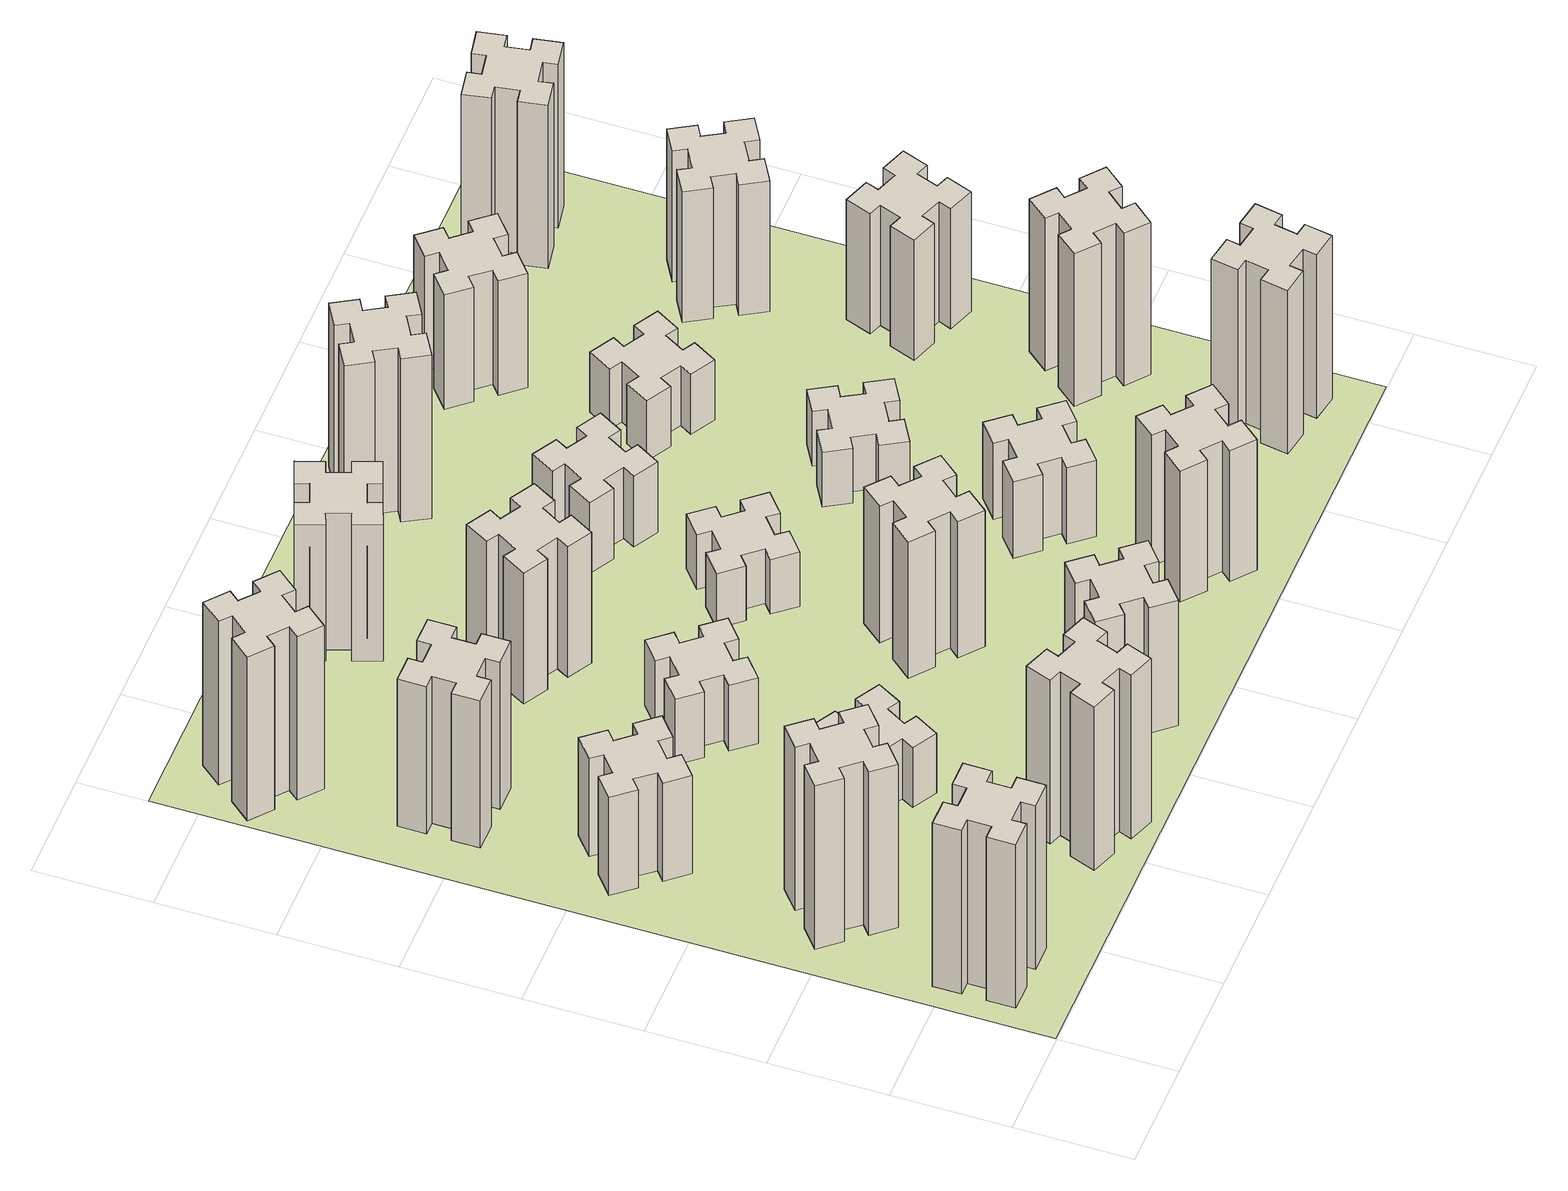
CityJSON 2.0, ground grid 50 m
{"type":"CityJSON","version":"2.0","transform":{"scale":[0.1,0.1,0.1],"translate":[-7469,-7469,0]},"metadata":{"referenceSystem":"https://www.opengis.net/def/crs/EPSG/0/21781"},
"CityObjects":{
"building1":{"type":"Building","attributes":{"class":"1000","function":"1000","usage":"1000","yearOfConstruction":2016,"roofType":"1000","measuredHeight":90,"storeysAboveGround":30,"storeysBelowGround":0},"geometry":[{"type":"Solid","lod":"1","boundaries":[[[[0,1,2,3,4,5,6,7,8,9,10,11,12,13,14,15,16,17,18,19]],[[17,16,20,21]],[[16,15,22,20]],[[15,14,23,22]],[[14,13,24,23]],[[13,12,25,24]],[[12,11,26,25]],[[11,10,27,26]],[[10,9,28,27]],[[9,8,29,28]],[[8,7,30,29]],[[7,6,31,30]],[[6,5,32,31]],[[5,4,33,32]],[[4,3,34,33]],[[3,2,35,34]],[[2,1,36,35]],[[1,0,37,36]],[[0,19,38,37]],[[19,18,39,38]],[[18,17,21,39]],[[24,25,26,27,28,29,30,31,32,33,34,35,36,37,38,39,21,20,22,23]]]]}]},
"building2":{"type":"Building","attributes":{"class":"1000","function":"1000","usage":"1000","yearOfConstruction":2016,"roofType":"1000","measuredHeight":90,"storeysAboveGround":30,"storeysBelowGround":0},"geometry":[{"type":"Solid","lod":"1","boundaries":[[[[40,41,42,43,44,45,46,47,48,49,50,51,52,53,54,55,56,57,58,59]],[[57,56,60,61]],[[56,55,62,60]],[[55,54,63,62]],[[54,53,64,63]],[[53,52,65,64]],[[52,51,66,65]],[[51,50,67,66]],[[50,49,68,67]],[[49,48,69,68]],[[48,47,70,69]],[[47,46,71,70]],[[46,45,72,71]],[[45,44,73,72]],[[44,43,74,73]],[[43,42,75,74]],[[42,41,76,75]],[[41,40,77,76]],[[40,59,78,77]],[[59,58,79,78]],[[58,57,61,79]],[[64,65,66,67,68,69,70,71,72,73,74,75,76,77,78,79,61,60,62,63]]]]}]},
"building3":{"type":"Building","attributes":{"class":"1000","function":"1000","usage":"1000","yearOfConstruction":2016,"roofType":"1000","measuredHeight":54,"storeysAboveGround":30,"storeysBelowGround":0},"geometry":[{"type":"Solid","lod":"1","boundaries":[[[[80,81,82,83,84,85,86,87,88,89,90,91,92,93,94,95,96,97,98,99]],[[97,96,100,101]],[[96,95,102,100]],[[95,94,103,102]],[[94,93,104,103]],[[93,92,105,104]],[[92,91,106,105]],[[91,90,107,106]],[[90,89,108,107]],[[89,88,109,108]],[[88,87,110,109]],[[87,86,111,110]],[[86,85,112,111]],[[85,84,113,112]],[[84,83,114,113]],[[83,82,115,114]],[[82,81,116,115]],[[81,80,117,116]],[[80,99,118,117]],[[99,98,119,118]],[[98,97,101,119]],[[104,105,106,107,108,109,110,111,112,113,114,115,116,117,118,119,101,100,102,103]]]]}]},
"building4":{"type":"Building","attributes":{"class":"1000","function":"1000","usage":"1000","yearOfConstruction":2016,"roofType":"1000","measuredHeight":81,"storeysAboveGround":30,"storeysBelowGround":0},"geometry":[{"type":"Solid","lod":"1","boundaries":[[[[120,121,122,123,124,125,126,127,128,129,130,131,132,133,134,135,136,137,138,139]],[[137,136,140,141]],[[136,135,142,140]],[[135,134,143,142]],[[134,133,144,143]],[[133,132,145,144]],[[132,131,146,145]],[[131,130,147,146]],[[130,129,148,147]],[[129,128,149,148]],[[128,127,150,149]],[[127,126,151,150]],[[126,125,152,151]],[[125,124,153,152]],[[124,123,154,153]],[[123,122,155,154]],[[122,121,156,155]],[[121,120,157,156]],[[120,139,158,157]],[[139,138,159,158]],[[138,137,141,159]],[[144,145,146,147,148,149,150,151,152,153,154,155,156,157,158,159,141,140,142,143]]]]}]},
"building5":{"type":"Building","attributes":{"class":"1000","function":"1000","usage":"1000","yearOfConstruction":2016,"roofType":"1000","measuredHeight":90,"storeysAboveGround":30,"storeysBelowGround":0},"geometry":[{"type":"Solid","lod":"1","boundaries":[[[[160,161,162,163,164,165,166,167,168,169,170,171,172,173,174,175,176,177,178,179]],[[177,176,180,181]],[[176,175,182,180]],[[175,174,183,182]],[[174,173,184,183]],[[173,172,185,184]],[[172,171,186,185]],[[171,170,187,186]],[[170,169,188,187]],[[169,168,189,188]],[[168,167,190,189]],[[167,166,191,190]],[[166,165,192,191]],[[165,164,193,192]],[[164,163,194,193]],[[163,162,195,194]],[[162,161,196,195]],[[161,160,197,196]],[[160,179,198,197]],[[179,178,199,198]],[[178,177,181,199]],[[184,185,186,187,188,189,190,191,192,193,194,195,196,197,198,199,181,180,182,183]]]]}]},
"building6":{"type":"Building","attributes":{"class":"1000","function":"1000","usage":"1000","yearOfConstruction":2016,"roofType":"1000","measuredHeight":90,"storeysAboveGround":30,"storeysBelowGround":0},"geometry":[{"type":"Solid","lod":"1","boundaries":[[[[200,201,202,203,204,205,206,207,208,209,210,211,212,213,214,215,216,217,218,219]],[[217,216,220,221]],[[216,215,222,220]],[[215,214,223,222]],[[214,213,224,223]],[[213,212,225,224]],[[212,211,226,225]],[[211,210,227,226]],[[210,209,228,227]],[[209,208,229,228]],[[208,207,230,229]],[[207,206,231,230]],[[206,205,232,231]],[[205,204,233,232]],[[204,203,234,233]],[[203,202,235,234]],[[202,201,236,235]],[[201,200,237,236]],[[200,219,238,237]],[[219,218,239,238]],[[218,217,221,239]],[[224,225,226,227,228,229,230,231,232,233,234,235,236,237,238,239,221,220,222,223]]]]}]},
"building7":{"type":"Building","attributes":{"class":"1000","function":"1000","usage":"1000","yearOfConstruction":2016,"roofType":"1000","measuredHeight":33,"storeysAboveGround":30,"storeysBelowGround":0},"geometry":[{"type":"Solid","lod":"1","boundaries":[[[[240,241,242,243,244,245,246,247,248,249,250,251,252,253,254,255,256,257,258,259]],[[257,256,260,261]],[[256,255,262,260]],[[255,254,263,262]],[[254,253,264,263]],[[253,252,265,264]],[[252,251,266,265]],[[251,250,267,266]],[[250,249,268,267]],[[249,248,269,268]],[[248,247,270,269]],[[247,246,271,270]],[[246,245,272,271]],[[245,244,273,272]],[[244,243,274,273]],[[243,242,275,274]],[[242,241,276,275]],[[241,240,277,276]],[[240,259,278,277]],[[259,258,279,278]],[[258,257,261,279]],[[264,265,266,267,268,269,270,271,272,273,274,275,276,277,278,279,261,260,262,263]]]]}]},
"building8":{"type":"Building","attributes":{"class":"1000","function":"1000","usage":"1000","yearOfConstruction":2016,"roofType":"1000","measuredHeight":36,"storeysAboveGround":30,"storeysBelowGround":0},"geometry":[{"type":"Solid","lod":"1","boundaries":[[[[280,281,282,283,284,285,286,287,288,289,290,291,292,293,294,295,296,297,298,299]],[[297,296,300,301]],[[296,295,302,300]],[[295,294,303,302]],[[294,293,304,303]],[[293,292,305,304]],[[292,291,306,305]],[[291,290,307,306]],[[290,289,308,307]],[[289,288,309,308]],[[288,287,310,309]],[[287,286,311,310]],[[286,285,312,311]],[[285,284,313,312]],[[284,283,314,313]],[[283,282,315,314]],[[282,281,316,315]],[[281,280,317,316]],[[280,299,318,317]],[[299,298,319,318]],[[298,297,301,319]],[[304,305,306,307,308,309,310,311,312,313,314,315,316,317,318,319,301,300,302,303]]]]}]},
"building9":{"type":"Building","attributes":{"class":"1000","function":"1000","usage":"1000","yearOfConstruction":2016,"roofType":"1000","measuredHeight":69,"storeysAboveGround":30,"storeysBelowGround":0},"geometry":[{"type":"Solid","lod":"1","boundaries":[[[[320,321,322,323,324,325,326,327,328,329,330,331,332,333,334,335,336,337,338,339]],[[337,336,340,341]],[[336,335,342,340]],[[335,334,343,342]],[[334,333,344,343]],[[333,332,345,344]],[[332,331,346,345]],[[331,330,347,346]],[[330,329,348,347]],[[329,328,349,348]],[[328,327,350,349]],[[327,326,351,350]],[[326,325,352,351]],[[325,324,353,352]],[[324,323,354,353]],[[323,322,355,354]],[[322,321,356,355]],[[321,320,357,356]],[[320,339,358,357]],[[339,338,359,358]],[[338,337,341,359]],[[344,345,346,347,348,349,350,351,352,353,354,355,356,357,358,359,341,340,342,343]]]]}]},
"building10":{"type":"Building","attributes":{"class":"1000","function":"1000","usage":"1000","yearOfConstruction":2016,"roofType":"1000","measuredHeight":72,"storeysAboveGround":30,"storeysBelowGround":0},"geometry":[{"type":"Solid","lod":"1","boundaries":[[[[360,361,362,363,364,365,366,367,368,369,370,371,372,373,374,375,376,377,378,379]],[[377,376,380,381]],[[376,375,382,380]],[[375,374,383,382]],[[374,373,384,383]],[[373,372,385,384]],[[372,371,386,385]],[[371,370,387,386]],[[370,369,388,387]],[[369,368,389,388]],[[368,367,390,389]],[[367,366,391,390]],[[366,365,392,391]],[[365,364,393,392]],[[364,363,394,393]],[[363,362,395,394]],[[362,361,396,395]],[[361,360,397,396]],[[360,379,398,397]],[[379,378,399,398]],[[378,377,381,399]],[[384,385,386,387,388,389,390,391,392,393,394,395,396,397,398,399,381,380,382,383]]]]}]},
"building11":{"type":"Building","attributes":{"class":"1000","function":"1000","usage":"1000","yearOfConstruction":2016,"roofType":"1000","measuredHeight":75,"storeysAboveGround":30,"storeysBelowGround":0},"geometry":[{"type":"Solid","lod":"1","boundaries":[[[[400,401,402,403,404,405,406,407,408,409,410,411,412,413,414,415,416,417,418,419]],[[417,416,420,421]],[[416,415,422,420]],[[415,414,423,422]],[[414,413,424,423]],[[413,412,425,424]],[[412,411,426,425]],[[411,410,427,426]],[[410,409,428,427]],[[409,408,429,428]],[[408,407,430,429]],[[407,406,431,430]],[[406,405,432,431]],[[405,404,433,432]],[[404,403,434,433]],[[403,402,435,434]],[[402,401,436,435]],[[401,400,437,436]],[[400,419,438,437]],[[419,418,439,438]],[[418,417,421,439]],[[424,425,426,427,428,429,430,431,432,433,434,435,436,437,438,439,421,420,422,423]]]]}]},
"building12":{"type":"Building","attributes":{"class":"1000","function":"1000","usage":"1000","yearOfConstruction":2016,"roofType":"1000","measuredHeight":75,"storeysAboveGround":30,"storeysBelowGround":0},"geometry":[{"type":"Solid","lod":"1","boundaries":[[[[440,441,442,443,444,445,446,447,448,449,450,451,452,453,454,455,456,457,458,459]],[[457,456,460,461]],[[456,455,462,460]],[[455,454,463,462]],[[454,453,464,463]],[[453,452,465,464]],[[452,451,466,465]],[[451,450,467,466]],[[450,449,468,467]],[[449,448,469,468]],[[448,447,470,469]],[[447,446,471,470]],[[446,445,472,471]],[[445,444,473,472]],[[444,443,474,473]],[[443,442,475,474]],[[442,441,476,475]],[[441,440,477,476]],[[440,459,478,477]],[[459,458,479,478]],[[458,457,461,479]],[[464,465,466,467,468,469,470,471,472,473,474,475,476,477,478,479,461,460,462,463]]]]}]},
"building13":{"type":"Building","attributes":{"class":"1000","function":"1000","usage":"1000","yearOfConstruction":2016,"roofType":"1000","measuredHeight":30,"storeysAboveGround":30,"storeysBelowGround":0},"geometry":[{"type":"Solid","lod":"1","boundaries":[[[[480,481,482,483,484,485,486,487,488,489,490,491,492,493,494,495,496,497,498,499]],[[497,496,500,501]],[[496,495,502,500]],[[495,494,503,502]],[[494,493,504,503]],[[493,492,505,504]],[[492,491,506,505]],[[491,490,507,506]],[[490,489,508,507]],[[489,488,509,508]],[[488,487,510,509]],[[487,486,511,510]],[[486,485,512,511]],[[485,484,513,512]],[[484,483,514,513]],[[483,482,515,514]],[[482,481,516,515]],[[481,480,517,516]],[[480,499,518,517]],[[499,498,519,518]],[[498,497,501,519]],[[504,505,506,507,508,509,510,511,512,513,514,515,516,517,518,519,501,500,502,503]]]]}]},
"building14":{"type":"Building","attributes":{"class":"1000","function":"1000","usage":"1000","yearOfConstruction":2016,"roofType":"1000","measuredHeight":72,"storeysAboveGround":30,"storeysBelowGround":0},"geometry":[{"type":"Solid","lod":"1","boundaries":[[[[520,521,522,523,524,525,526,527,528,529,530,531,532,533,534,535,536,537,538,539]],[[537,536,540,541]],[[536,535,542,540]],[[535,534,543,542]],[[534,533,544,543]],[[533,532,545,544]],[[532,531,546,545]],[[531,530,547,546]],[[530,529,548,547]],[[529,528,549,548]],[[528,527,550,549]],[[527,526,551,550]],[[526,525,552,551]],[[525,524,553,552]],[[524,523,554,553]],[[523,522,555,554]],[[522,521,556,555]],[[521,520,557,556]],[[520,539,558,557]],[[539,538,559,558]],[[538,537,541,559]],[[544,545,546,547,548,549,550,551,552,553,554,555,556,557,558,559,541,540,542,543]]]]}]},
"building15":{"type":"Building","attributes":{"class":"1000","function":"1000","usage":"1000","yearOfConstruction":2016,"roofType":"1000","measuredHeight":39,"storeysAboveGround":30,"storeysBelowGround":0},"geometry":[{"type":"Solid","lod":"1","boundaries":[[[[560,561,562,563,564,565,566,567,568,569,570,571,572,573,574,575,576,577,578,579]],[[577,576,580,581]],[[576,575,582,580]],[[575,574,583,582]],[[574,573,584,583]],[[573,572,585,584]],[[572,571,586,585]],[[571,570,587,586]],[[570,569,588,587]],[[569,568,589,588]],[[568,567,590,589]],[[567,566,591,590]],[[566,565,592,591]],[[565,564,593,592]],[[564,563,594,593]],[[563,562,595,594]],[[562,561,596,595]],[[561,560,597,596]],[[560,579,598,597]],[[579,578,599,598]],[[578,577,581,599]],[[584,585,586,587,588,589,590,591,592,593,594,595,596,597,598,599,581,580,582,583]]]]}]},
"building16":{"type":"Building","attributes":{"class":"1000","function":"1000","usage":"1000","yearOfConstruction":2016,"roofType":"1000","measuredHeight":90,"storeysAboveGround":30,"storeysBelowGround":0},"geometry":[{"type":"Solid","lod":"1","boundaries":[[[[600,601,602,603,604,605,606,607,608,609,610,611,612,613,614,615,616,617,618,619]],[[617,616,620,621]],[[616,615,622,620]],[[615,614,623,622]],[[614,613,624,623]],[[613,612,625,624]],[[612,611,626,625]],[[611,610,627,626]],[[610,609,628,627]],[[609,608,629,628]],[[608,607,630,629]],[[607,606,631,630]],[[606,605,632,631]],[[605,604,633,632]],[[604,603,634,633]],[[603,602,635,634]],[[602,601,636,635]],[[601,600,637,636]],[[600,619,638,637]],[[619,618,639,638]],[[618,617,621,639]],[[624,625,626,627,628,629,630,631,632,633,634,635,636,637,638,639,621,620,622,623]]]]}]},
"building17":{"type":"Building","attributes":{"class":"1000","function":"1000","usage":"1000","yearOfConstruction":2016,"roofType":"1000","measuredHeight":42,"storeysAboveGround":30,"storeysBelowGround":0},"geometry":[{"type":"Solid","lod":"1","boundaries":[[[[640,641,642,643,644,645,646,647,648,649,650,651,652,653,654,655,656,657,658,659]],[[657,656,660,661]],[[656,655,662,660]],[[655,654,663,662]],[[654,653,664,663]],[[653,652,665,664]],[[652,651,666,665]],[[651,650,667,666]],[[650,649,668,667]],[[649,648,669,668]],[[648,647,670,669]],[[647,646,671,670]],[[646,645,672,671]],[[645,644,673,672]],[[644,643,674,673]],[[643,642,675,674]],[[642,641,676,675]],[[641,640,677,676]],[[640,659,678,677]],[[659,658,679,678]],[[658,657,661,679]],[[664,665,666,667,668,669,670,671,672,673,674,675,676,677,678,679,661,660,662,663]]]]}]},
"building18":{"type":"Building","attributes":{"class":"1000","function":"1000","usage":"1000","yearOfConstruction":2016,"roofType":"1000","measuredHeight":30,"storeysAboveGround":30,"storeysBelowGround":0},"geometry":[{"type":"Solid","lod":"1","boundaries":[[[[680,681,682,683,684,685,686,687,688,689,690,691,692,693,694,695,696,697,698,699]],[[697,696,700,701]],[[696,695,702,700]],[[695,694,703,702]],[[694,693,704,703]],[[693,692,705,704]],[[692,691,706,705]],[[691,690,707,706]],[[690,689,708,707]],[[689,688,709,708]],[[688,687,710,709]],[[687,686,711,710]],[[686,685,712,711]],[[685,684,713,712]],[[684,683,714,713]],[[683,682,715,714]],[[682,681,716,715]],[[681,680,717,716]],[[680,699,718,717]],[[699,698,719,718]],[[698,697,701,719]],[[704,705,706,707,708,709,710,711,712,713,714,715,716,717,718,719,701,700,702,703]]]]}]},
"building19":{"type":"Building","attributes":{"class":"1000","function":"1000","usage":"1000","yearOfConstruction":2016,"roofType":"1000","measuredHeight":33,"storeysAboveGround":30,"storeysBelowGround":0},"geometry":[{"type":"Solid","lod":"1","boundaries":[[[[720,721,722,723,724,725,726,727,728,729,730,731,732,733,734,735,736,737,738,739]],[[737,736,740,741]],[[736,735,742,740]],[[735,734,743,742]],[[734,733,744,743]],[[733,732,745,744]],[[732,731,746,745]],[[731,730,747,746]],[[730,729,748,747]],[[729,728,749,748]],[[728,727,750,749]],[[727,726,751,750]],[[726,725,752,751]],[[725,724,753,752]],[[724,723,754,753]],[[723,722,755,754]],[[722,721,756,755]],[[721,720,757,756]],[[720,739,758,757]],[[739,738,759,758]],[[738,737,741,759]],[[744,745,746,747,748,749,750,751,752,753,754,755,756,757,758,759,741,740,742,743]]]]}]},
"building20":{"type":"Building","attributes":{"class":"1000","function":"1000","usage":"1000","yearOfConstruction":2016,"roofType":"1000","measuredHeight":90,"storeysAboveGround":30,"storeysBelowGround":0},"geometry":[{"type":"Solid","lod":"1","boundaries":[[[[760,761,762,763,764,765,766,767,768,769,770,771,772,773,774,775,776,777,778,779]],[[777,776,780,781]],[[776,775,782,780]],[[775,774,783,782]],[[774,773,784,783]],[[773,772,785,784]],[[772,771,786,785]],[[771,770,787,786]],[[770,769,788,787]],[[769,768,789,788]],[[768,767,790,789]],[[767,766,791,790]],[[766,765,792,791]],[[765,764,793,792]],[[764,763,794,793]],[[763,762,795,794]],[[762,761,796,795]],[[761,760,797,796]],[[760,779,798,797]],[[779,778,799,798]],[[778,777,781,799]],[[784,785,786,787,788,789,790,791,792,793,794,795,796,797,798,799,781,780,782,783]]]]}]},
"building21":{"type":"Building","attributes":{"class":"1000","function":"1000","usage":"1000","yearOfConstruction":2016,"roofType":"1000","measuredHeight":63,"storeysAboveGround":30,"storeysBelowGround":0},"geometry":[{"type":"Solid","lod":"1","boundaries":[[[[800,801,802,803,804,805,806,807,808,809,810,811,812,813,814,815,816,817,818,819]],[[817,816,820,821]],[[816,815,822,820]],[[815,814,823,822]],[[814,813,824,823]],[[813,812,825,824]],[[812,811,826,825]],[[811,810,827,826]],[[810,809,828,827]],[[809,808,829,828]],[[808,807,830,829]],[[807,806,831,830]],[[806,805,832,831]],[[805,804,833,832]],[[804,803,834,833]],[[803,802,835,834]],[[802,801,836,835]],[[801,800,837,836]],[[800,819,838,837]],[[819,818,839,838]],[[818,817,821,839]],[[824,825,826,827,828,829,830,831,832,833,834,835,836,837,838,839,821,820,822,823]]]]}]},
"building22":{"type":"Building","attributes":{"class":"1000","function":"1000","usage":"1000","yearOfConstruction":2016,"roofType":"1000","measuredHeight":84,"storeysAboveGround":30,"storeysBelowGround":0},"geometry":[{"type":"Solid","lod":"1","boundaries":[[[[840,841,842,843,844,845,846,847,848,849,850,851,852,853,854,855,856,857,858,859]],[[857,856,860,861]],[[856,855,862,860]],[[855,854,863,862]],[[854,853,864,863]],[[853,852,865,864]],[[852,851,866,865]],[[851,850,867,866]],[[850,849,868,867]],[[849,848,869,868]],[[848,847,870,869]],[[847,846,871,870]],[[846,845,872,871]],[[845,844,873,872]],[[844,843,874,873]],[[843,842,875,874]],[[842,841,876,875]],[[841,840,877,876]],[[840,859,878,877]],[[859,858,879,878]],[[858,857,861,879]],[[864,865,866,867,868,869,870,871,872,873,874,875,876,877,878,879,861,860,862,863]]]]}]},
"building23":{"type":"Building","attributes":{"class":"1000","function":"1000","usage":"1000","yearOfConstruction":2016,"roofType":"1000","measuredHeight":66,"storeysAboveGround":30,"storeysBelowGround":0},"geometry":[{"type":"Solid","lod":"1","boundaries":[[[[880,881,882,883,884,885,886,887,888,889,890,891,892,893,894,895,896,897,898,899]],[[897,896,900,901]],[[896,895,902,900]],[[895,894,903,902]],[[894,893,904,903]],[[893,892,905,904]],[[892,891,906,905]],[[891,890,907,906]],[[890,889,908,907]],[[889,888,909,908]],[[888,887,910,909]],[[887,886,911,910]],[[886,885,912,911]],[[885,884,913,912]],[[884,883,914,913]],[[883,882,915,914]],[[882,881,916,915]],[[881,880,917,916]],[[880,899,918,917]],[[899,898,919,918]],[[898,897,901,919]],[[904,905,906,907,908,909,910,911,912,913,914,915,916,917,918,919,901,900,902,903]]]]}]},
"building24":{"type":"Building","attributes":{"class":"1000","function":"1000","usage":"1000","yearOfConstruction":2016,"roofType":"1000","measuredHeight":72,"storeysAboveGround":30,"storeysBelowGround":0},"geometry":[{"type":"Solid","lod":"1","boundaries":[[[[920,921,922,923,924,925,926,927,928,929,930,931,932,933,934,935,936,937,938,939]],[[937,936,940,941]],[[936,935,942,940]],[[935,934,943,942]],[[934,933,944,943]],[[933,932,945,944]],[[932,931,946,945]],[[931,930,947,946]],[[930,929,948,947]],[[929,928,949,948]],[[928,927,950,949]],[[927,926,951,950]],[[926,925,952,951]],[[925,924,953,952]],[[924,923,954,953]],[[923,922,955,954]],[[922,921,956,955]],[[921,920,957,956]],[[920,939,958,957]],[[939,938,959,958]],[[938,937,941,959]],[[944,945,946,947,948,949,950,951,952,953,954,955,956,957,958,959,941,940,942,943]]]]}]},
"building25":{"type":"Building","attributes":{"class":"1000","function":"1000","usage":"1000","yearOfConstruction":2016,"roofType":"1000","measuredHeight":90,"storeysAboveGround":30,"storeysBelowGround":0},"geometry":[{"type":"Solid","lod":"1","boundaries":[[[[960,961,962,963,964,965,966,967,968,969,970,971,972,973,974,975,976,977,978,979]],[[977,976,980,981]],[[976,975,982,980]],[[975,974,983,982]],[[974,973,984,983]],[[973,972,985,984]],[[972,971,986,985]],[[971,970,987,986]],[[970,969,988,987]],[[969,968,989,988]],[[968,967,990,989]],[[967,966,991,990]],[[966,965,992,991]],[[965,964,993,992]],[[964,963,994,993]],[[963,962,995,994]],[[962,961,996,995]],[[961,960,997,996]],[[960,979,998,997]],[[979,978,999,998]],[[978,977,981,999]],[[984,985,986,987,988,989,990,991,992,993,994,995,996,997,998,999,981,980,982,983]]]]}]},
"landuse1":{"type":"LandUse","attributes":{"name":"plot1","function":"1010"},"geometry":[{"type":"MultiSurface","lod":"1","boundaries":[[[1000,1001,1002,1003]]]}]}
},
"vertices":[
[165,425,0],[165,325,0],[105,325,0],[105,205,0],[225,205,0],[225,265,0],[325,265,0],[325,205,0],[445,205,0],[445,325,0],[385,325,0],[385,425,0],[445,425,0],[445,545,0],[325,545,0],[325,485,0],[225,485,0],[225,545,0],[105,545,0],[105,425,0],[225,485,900],[225,545,900],[325,485,900],[325,545,900],[445,545,900],[445,425,900],[385,425,900],[385,325,900],[445,325,900],[445,205,900],[325,205,900],[325,265,900],[225,265,900],[225,205,900],[105,205,900],[105,325,900],[165,325,900],[165,425,900],[105,425,900],[105,545,900],
[492,1048,0],[427,1124,0],[473,1163,0],[396,1255,0],[304,1178,0],[343,1132,0],[266,1067,0],[228,1113,0],[136,1036,0],[213,944,0],[259,983,0],[323,906,0],[277,868,0],[354,776,0],[446,853,0],[408,899,0],[484,963,0],[523,917,0],[615,994,0],[538,1086,0],[484,963,900],[523,917,900],[408,899,900],[446,853,900],[354,776,900],[277,868,900],[323,906,900],[259,983,900],[213,944,900],[136,1036,900],[228,1113,900],[266,1067,900],[343,1132,900],[304,1178,900],[396,1255,900],[473,1163,900],[427,1124,900],[492,1048,900],[538,1086,900],[615,994,900],
[492,1888,0],[427,1964,0],[473,2003,0],[396,2095,0],[304,2018,0],[343,1972,0],[266,1907,0],[228,1953,0],[136,1876,0],[213,1784,0],[259,1823,0],[323,1746,0],[277,1708,0],[354,1616,0],[446,1693,0],[408,1739,0],[484,1803,0],[523,1757,0],[615,1834,0],[538,1926,0],[484,1803,540],[523,1757,540],[408,1739,540],[446,1693,540],[354,1616,540],[277,1708,540],[323,1746,540],[259,1823,540],[213,1784,540],[136,1876,540],[228,1953,540],[266,1907,540],[343,1972,540],[304,2018,540],[396,2095,540],[473,2003,540],[427,1964,540],[492,1888,540],[538,1926,540],[615,1834,540],
[485,2545,0],[485,2645,0],[545,2645,0],[545,2765,0],[425,2765,0],[425,2705,0],[325,2705,0],[325,2765,0],[205,2765,0],[205,2645,0],[265,2645,0],[265,2545,0],[205,2545,0],[205,2425,0],[325,2425,0],[325,2485,0],[425,2485,0],[425,2425,0],[545,2425,0],[545,2545,0],[425,2485,810],[425,2425,810],[325,2485,810],[325,2425,810],[205,2425,810],[205,2545,810],[265,2545,810],[265,2645,810],[205,2645,810],[205,2765,810],[325,2765,810],[325,2705,810],[425,2705,810],[425,2765,810],[545,2765,810],[545,2645,810],[485,2645,810],[485,2545,810],[545,2545,810],[545,2425,810],
[1029,360,0],[995,266,0],[939,287,0],[897,174,0],[1010,133,0],[1031,189,0],[1125,155,0],[1104,99,0],[1217,57,0],[1258,170,0],[1202,191,0],[1236,285,0],[1292,264,0],[1333,377,0],[1220,418,0],[1200,362,0],[1106,396,0],[1127,452,0],[1014,493,0],[973,380,0],[1106,396,900],[1127,452,900],[1200,362,900],[1220,418,900],[1333,377,900],[1292,264,900],[1236,285,900],[1202,191,900],[1258,170,900],[1217,57,900],[1104,99,900],[1125,155,900],[1031,189,900],[1010,133,900],[897,174,900],[939,287,900],[995,266,900],[1029,360,900],[973,380,900],[1014,493,900],
[384,3387,0],[308,3452,0],[346,3498,0],[254,3575,0],[177,3483,0],[223,3444,0],[159,3368,0],[113,3406,0],[36,3314,0],[128,3237,0],[166,3283,0],[243,3219,0],[204,3173,0],[296,3096,0],[373,3188,0],[327,3226,0],[392,3303,0],[438,3264,0],[515,3356,0],[423,3433,0],[392,3303,900],[438,3264,900],[327,3226,900],[373,3188,900],[296,3096,900],[204,3173,900],[243,3219,900],[166,3283,900],[128,3237,900],[36,3314,900],[113,3406,900],[159,3368,900],[223,3444,900],[177,3483,900],[254,3575,900],[346,3498,900],[308,3452,900],[384,3387,900],[423,3433,900],[515,3356,900],
[1086,1017,0],[1136,1104,0],[1188,1074,0],[1248,1178,0],[1144,1238,0],[1114,1186,0],[1027,1236,0],[1057,1288,0],[953,1348,0],[893,1244,0],[945,1214,0],[895,1127,0],[843,1157,0],[783,1053,0],[887,993,0],[917,1045,0],[1004,995,0],[974,943,0],[1078,883,0],[1138,987,0],[1004,995,330],[974,943,330],[917,1045,330],[887,993,330],[783,1053,330],[843,1157,330],[895,1127,330],[945,1214,330],[893,1244,330],[953,1348,330],[1057,1288,330],[1027,1236,330],[1114,1186,330],[1144,1238,330],[1248,1178,330],[1188,1074,330],[1136,1104,330],[1086,1017,330],[1138,987,330],[1078,883,330],
[1083,1972,0],[1006,1907,0],[968,1953,0],[876,1876,0],[953,1784,0],[999,1823,0],[1063,1746,0],[1017,1708,0],[1094,1616,0],[1186,1693,0],[1148,1739,0],[1224,1803,0],[1263,1757,0],[1355,1834,0],[1278,1926,0],[1232,1888,0],[1167,1964,0],[1213,2003,0],[1136,2095,0],[1044,2018,0],[1167,1964,360],[1213,2003,360],[1232,1888,360],[1278,1926,360],[1355,1834,360],[1263,1757,360],[1224,1803,360],[1148,1739,360],[1186,1693,360],[1094,1616,360],[1017,1708,360],[1063,1746,360],[999,1823,360],[953,1784,360],[876,1876,360],[968,1953,360],[1006,1907,360],[1083,1972,360],[1044,2018,360],[1136,2095,360],
[1639,343,0],[1703,266,0],[1657,228,0],[1734,136,0],[1826,213,0],[1788,259,0],[1864,323,0],[1903,277,0],[1995,354,0],[1918,446,0],[1872,408,0],[1807,484,0],[1853,523,0],[1776,615,0],[1684,538,0],[1723,492,0],[1646,427,0],[1608,473,0],[1516,396,0],[1593,304,0],[1646,427,690],[1608,473,690],[1723,492,690],[1684,538,690],[1776,615,690],[1853,523,690],[1807,484,690],[1872,408,690],[1918,446,690],[1995,354,690],[1903,277,690],[1864,323,690],[1788,259,690],[1826,213,690],[1734,136,690],[1657,228,690],[1703,266,690],[1639,343,690],[1593,304,690],[1516,396,690],
[1314,2666,0],[1227,2716,0],[1257,2768,0],[1153,2828,0],[1093,2724,0],[1145,2694,0],[1095,2607,0],[1043,2637,0],[983,2533,0],[1087,2473,0],[1117,2525,0],[1204,2475,0],[1174,2423,0],[1278,2363,0],[1338,2467,0],[1286,2497,0],[1336,2584,0],[1388,2554,0],[1448,2658,0],[1344,2718,0],[1336,2584,720],[1388,2554,720],[1286,2497,720],[1338,2467,720],[1278,2363,720],[1174,2423,720],[1204,2475,720],[1117,2525,720],[1087,2473,720],[983,2533,720],[1043,2637,720],[1095,2607,720],[1145,2694,720],[1093,2724,720],[1153,2828,720],[1257,2768,720],[1227,2716,720],[1314,2666,720],[1344,2718,720],[1448,2658,720],
[1125,3456,0],[1031,3422,0],[1010,3478,0],[897,3437,0],[939,3324,0],[995,3345,0],[1029,3251,0],[973,3230,0],[1014,3117,0],[1127,3159,0],[1106,3215,0],[1200,3249,0],[1220,3193,0],[1333,3234,0],[1292,3347,0],[1236,3326,0],[1202,3420,0],[1258,3440,0],[1217,3553,0],[1104,3512,0],[1202,3420,750],[1258,3440,750],[1236,3326,750],[1292,3347,750],[1333,3234,750],[1220,3193,750],[1200,3249,750],[1106,3215,750],[1127,3159,750],[1014,3117,750],[973,3230,750],[1029,3251,750],[995,3345,750],[939,3324,750],[897,3437,750],[1010,3478,750],[1031,3422,750],[1125,3456,750],[1104,3512,750],[1217,3553,750],
[1803,1324,0],[1739,1248,0],[1693,1286,0],[1616,1194,0],[1708,1117,0],[1746,1163,0],[1823,1099,0],[1784,1053,0],[1876,976,0],[1953,1068,0],[1907,1106,0],[1972,1183,0],[2018,1144,0],[2095,1236,0],[2003,1313,0],[1964,1267,0],[1888,1332,0],[1926,1378,0],[1834,1455,0],[1757,1363,0],[1888,1332,750],[1926,1378,750],[1964,1267,750],[2003,1313,750],[2095,1236,750],[2018,1144,750],[1972,1183,750],[1907,1106,750],[1953,1068,750],[1876,976,750],[1784,1053,750],[1823,1099,750],[1746,1163,750],[1708,1117,750],[1616,1194,750],[1693,1286,750],[1739,1248,750],[1803,1324,750],[1757,1363,750],[1834,1455,750],
[1972,1988,0],[1907,2064,0],[1953,2103,0],[1876,2195,0],[1784,2118,0],[1823,2072,0],[1746,2007,0],[1708,2053,0],[1616,1976,0],[1693,1884,0],[1739,1923,0],[1803,1846,0],[1757,1808,0],[1834,1716,0],[1926,1793,0],[1888,1839,0],[1964,1903,0],[2003,1857,0],[2095,1934,0],[2018,2026,0],[1964,1903,300],[2003,1857,300],[1888,1839,300],[1926,1793,300],[1834,1716,300],[1757,1808,300],[1803,1846,300],[1739,1923,300],[1693,1884,300],[1616,1976,300],[1708,2053,300],[1746,2007,300],[1823,2072,300],[1784,2118,300],[1876,2195,300],[1953,2103,300],[1907,2064,300],[1972,1988,300],[2018,2026,300],[2095,1934,300],
[2486,323,0],[2563,259,0],[2524,213,0],[2616,136,0],[2693,228,0],[2647,266,0],[2712,343,0],[2758,304,0],[2835,396,0],[2743,473,0],[2704,427,0],[2628,492,0],[2666,538,0],[2574,615,0],[2497,523,0],[2543,484,0],[2479,408,0],[2433,446,0],[2356,354,0],[2448,277,0],[2479,408,720],[2433,446,720],[2543,484,720],[2497,523,720],[2574,615,720],[2666,538,720],[2628,492,720],[2704,427,720],[2743,473,720],[2835,396,720],[2758,304,720],[2712,343,720],[2647,266,720],[2693,228,720],[2616,136,720],[2524,213,720],[2563,259,720],[2486,323,720],[2448,277,720],[2356,354,720],
[2026,2497,0],[2076,2584,0],[2128,2554,0],[2188,2658,0],[2084,2718,0],[2054,2666,0],[1967,2716,0],[1997,2768,0],[1893,2828,0],[1833,2724,0],[1885,2694,0],[1835,2607,0],[1783,2637,0],[1723,2533,0],[1827,2473,0],[1857,2525,0],[1944,2475,0],[1914,2423,0],[2018,2363,0],[2078,2467,0],[1944,2475,390],[1914,2423,390],[1857,2525,390],[1827,2473,390],[1723,2533,390],[1783,2637,390],[1835,2607,390],[1885,2694,390],[1833,2724,390],[1893,2828,390],[1997,2768,390],[1967,2716,390],[2054,2666,390],[2084,2718,390],[2188,2658,390],[2128,2554,390],[2076,2584,390],[2026,2497,390],[2078,2467,390],[2018,2363,390],
[1844,3556,0],[1757,3506,0],[1727,3558,0],[1623,3498,0],[1683,3394,0],[1735,3424,0],[1785,3337,0],[1733,3307,0],[1793,3203,0],[1897,3263,0],[1867,3315,0],[1954,3365,0],[1984,3313,0],[2088,3373,0],[2028,3477,0],[1976,3447,0],[1926,3534,0],[1978,3564,0],[1918,3668,0],[1814,3608,0],[1926,3534,900],[1978,3564,900],[1976,3447,900],[2028,3477,900],[2088,3373,900],[1984,3313,900],[1954,3365,900],[1867,3315,900],[1897,3263,900],[1793,3203,900],[1733,3307,900],[1785,3337,900],[1735,3424,900],[1683,3394,900],[1623,3498,900],[1727,3558,900],[1757,3506,900],[1844,3556,900],[1814,3608,900],[1918,3668,900],
[2563,1132,0],[2486,1067,0],[2448,1113,0],[2356,1036,0],[2433,944,0],[2479,983,0],[2543,906,0],[2497,868,0],[2574,776,0],[2666,853,0],[2628,899,0],[2704,963,0],[2743,917,0],[2835,994,0],[2758,1086,0],[2712,1048,0],[2647,1124,0],[2693,1163,0],[2616,1255,0],[2524,1178,0],[2647,1124,420],[2693,1163,420],[2712,1048,420],[2758,1086,420],[2835,994,420],[2743,917,420],[2704,963,420],[2628,899,420],[2666,853,420],[2574,776,420],[2497,868,420],[2543,906,420],[2479,983,420],[2433,944,420],[2356,1036,420],[2448,1113,420],[2486,1067,420],[2563,1132,420],[2524,1178,420],[2616,1255,420],
[2475,1744,0],[2525,1657,0],[2473,1627,0],[2533,1523,0],[2637,1583,0],[2607,1635,0],[2694,1685,0],[2724,1633,0],[2828,1693,0],[2768,1797,0],[2716,1767,0],[2666,1854,0],[2718,1884,0],[2658,1988,0],[2554,1928,0],[2584,1876,0],[2497,1826,0],[2467,1878,0],[2363,1818,0],[2423,1714,0],[2497,1826,300],[2467,1878,300],[2584,1876,300],[2554,1928,300],[2658,1988,300],[2718,1884,300],[2666,1854,300],[2716,1767,300],[2768,1797,300],[2828,1693,300],[2724,1633,300],[2694,1685,300],[2607,1635,300],[2637,1583,300],[2533,1523,300],[2473,1627,300],[2525,1657,300],[2475,1744,300],[2423,1714,300],[2363,1818,300],
[2666,2497,0],[2716,2584,0],[2768,2554,0],[2828,2658,0],[2724,2718,0],[2694,2666,0],[2607,2716,0],[2637,2768,0],[2533,2828,0],[2473,2724,0],[2525,2694,0],[2475,2607,0],[2423,2637,0],[2363,2533,0],[2467,2473,0],[2497,2525,0],[2584,2475,0],[2554,2423,0],[2658,2363,0],[2718,2467,0],[2584,2475,330],[2554,2423,330],[2497,2525,330],[2467,2473,330],[2363,2533,330],[2423,2637,330],[2475,2607,330],[2525,2694,330],[2473,2724,330],[2533,2828,330],[2637,2768,330],[2607,2716,330],[2694,2666,330],[2724,2718,330],[2828,2658,330],[2768,2554,330],[2716,2584,330],[2666,2497,330],[2718,2467,330],[2658,2363,330],
[3504,475,0],[3405,492,0],[3416,551,0],[3297,572,0],[3277,454,0],[3336,444,0],[3318,345,0],[3259,356,0],[3238,237,0],[3357,217,0],[3367,276,0],[3465,258,0],[3455,199,0],[3573,178,0],[3594,297,0],[3535,307,0],[3552,405,0],[3611,395,0],[3632,513,0],[3514,534,0],[3552,405,900],[3611,395,900],[3535,307,900],[3594,297,900],[3573,178,900],[3455,199,900],[3465,258,900],[3367,276,900],[3357,217,900],[3238,237,900],[3259,356,900],[3318,345,900],[3336,444,900],[3277,454,900],[3297,572,900],[3416,551,900],[3405,492,900],[3504,475,900],[3514,534,900],[3632,513,900],
[2712,3368,0],[2647,3444,0],[2693,3483,0],[2616,3575,0],[2524,3498,0],[2563,3452,0],[2486,3387,0],[2448,3433,0],[2356,3356,0],[2433,3264,0],[2479,3303,0],[2543,3226,0],[2497,3188,0],[2574,3096,0],[2666,3173,0],[2628,3219,0],[2704,3283,0],[2743,3237,0],[2835,3314,0],[2758,3406,0],[2704,3283,630],[2743,3237,630],[2628,3219,630],[2666,3173,630],[2574,3096,630],[2497,3188,630],[2543,3226,630],[2479,3303,630],[2433,3264,630],[2356,3356,630],[2448,3433,630],[2486,3387,630],[2563,3452,630],[2524,3498,630],[2616,3575,630],[2693,3483,630],[2647,3444,630],[2712,3368,630],[2758,3406,630],[2835,3314,630],
[3487,1006,0],[3552,1083,0],[3598,1044,0],[3675,1136,0],[3583,1213,0],[3544,1167,0],[3468,1232,0],[3506,1278,0],[3414,1355,0],[3337,1263,0],[3383,1224,0],[3319,1148,0],[3273,1186,0],[3196,1094,0],[3288,1017,0],[3326,1063,0],[3403,999,0],[3364,953,0],[3456,876,0],[3533,968,0],[3403,999,840],[3364,953,840],[3326,1063,840],[3288,1017,840],[3196,1094,840],[3273,1186,840],[3319,1148,840],[3383,1224,840],[3337,1263,840],[3414,1355,840],[3506,1278,840],[3468,1232,840],[3544,1167,840],[3583,1213,840],[3675,1136,840],[3598,1044,840],[3552,1083,840],[3487,1006,840],[3533,968,840],[3456,876,840],
[3520,1942,0],[3426,1976,0],[3447,2032,0],[3334,2073,0],[3293,1960,0],[3349,1940,0],[3315,1846,0],[3259,1867,0],[3217,1754,0],[3330,1713,0],[3351,1769,0],[3445,1735,0],[3424,1679,0],[3537,1637,0],[3578,1750,0],[3522,1771,0],[3556,1865,0],[3612,1844,0],[3653,1957,0],[3540,1998,0],[3556,1865,660],[3612,1844,660],[3522,1771,660],[3578,1750,660],[3537,1637,660],[3424,1679,660],[3445,1735,660],[3351,1769,660],[3330,1713,660],[3217,1754,660],[3259,1867,660],[3315,1846,660],[3349,1940,660],[3293,1960,660],[3334,2073,660],[3447,2032,660],[3426,1976,660],[3520,1942,660],[3540,1998,660],[3653,1957,660],
[3347,2475,0],[3434,2525,0],[3464,2473,0],[3568,2533,0],[3508,2637,0],[3456,2607,0],[3406,2694,0],[3458,2724,0],[3398,2828,0],[3294,2768,0],[3324,2716,0],[3237,2666,0],[3207,2718,0],[3103,2658,0],[3163,2554,0],[3215,2584,0],[3265,2497,0],[3213,2467,0],[3273,2363,0],[3377,2423,0],[3265,2497,720],[3213,2467,720],[3215,2584,720],[3163,2554,720],[3103,2658,720],[3207,2718,720],[3237,2666,720],[3324,2716,720],[3294,2768,720],[3398,2828,720],[3458,2724,720],[3406,2694,720],[3456,2607,720],[3508,2637,720],[3568,2533,720],[3464,2473,720],[3434,2525,720],[3347,2475,720],[3377,2423,720],[3273,2363,720],
[3218,3465,0],[3236,3367,0],[3177,3357,0],[3197,3238,0],[3316,3259,0],[3305,3318,0],[3404,3336,0],[3414,3277,0],[3532,3297,0],[3511,3416,0],[3452,3405,0],[3435,3504,0],[3494,3514,0],[3473,3632,0],[3355,3611,0],[3365,3552,0],[3267,3535,0],[3257,3594,0],[3138,3573,0],[3159,3455,0],[3267,3535,900],[3257,3594,900],[3365,3552,900],[3355,3611,900],[3473,3632,900],[3494,3514,900],[3435,3504,900],[3452,3405,900],[3511,3416,900],[3532,3297,900],[3414,3277,900],[3404,3336,900],[3305,3318,900],[3316,3259,900],[3197,3238,900],[3177,3357,900],[3236,3367,900],[3218,3465,900],[3159,3455,900],[3138,3573,900],
[5,3705,0],[3705,3705,0],[3705,5,0],[5,5,0]
]}
